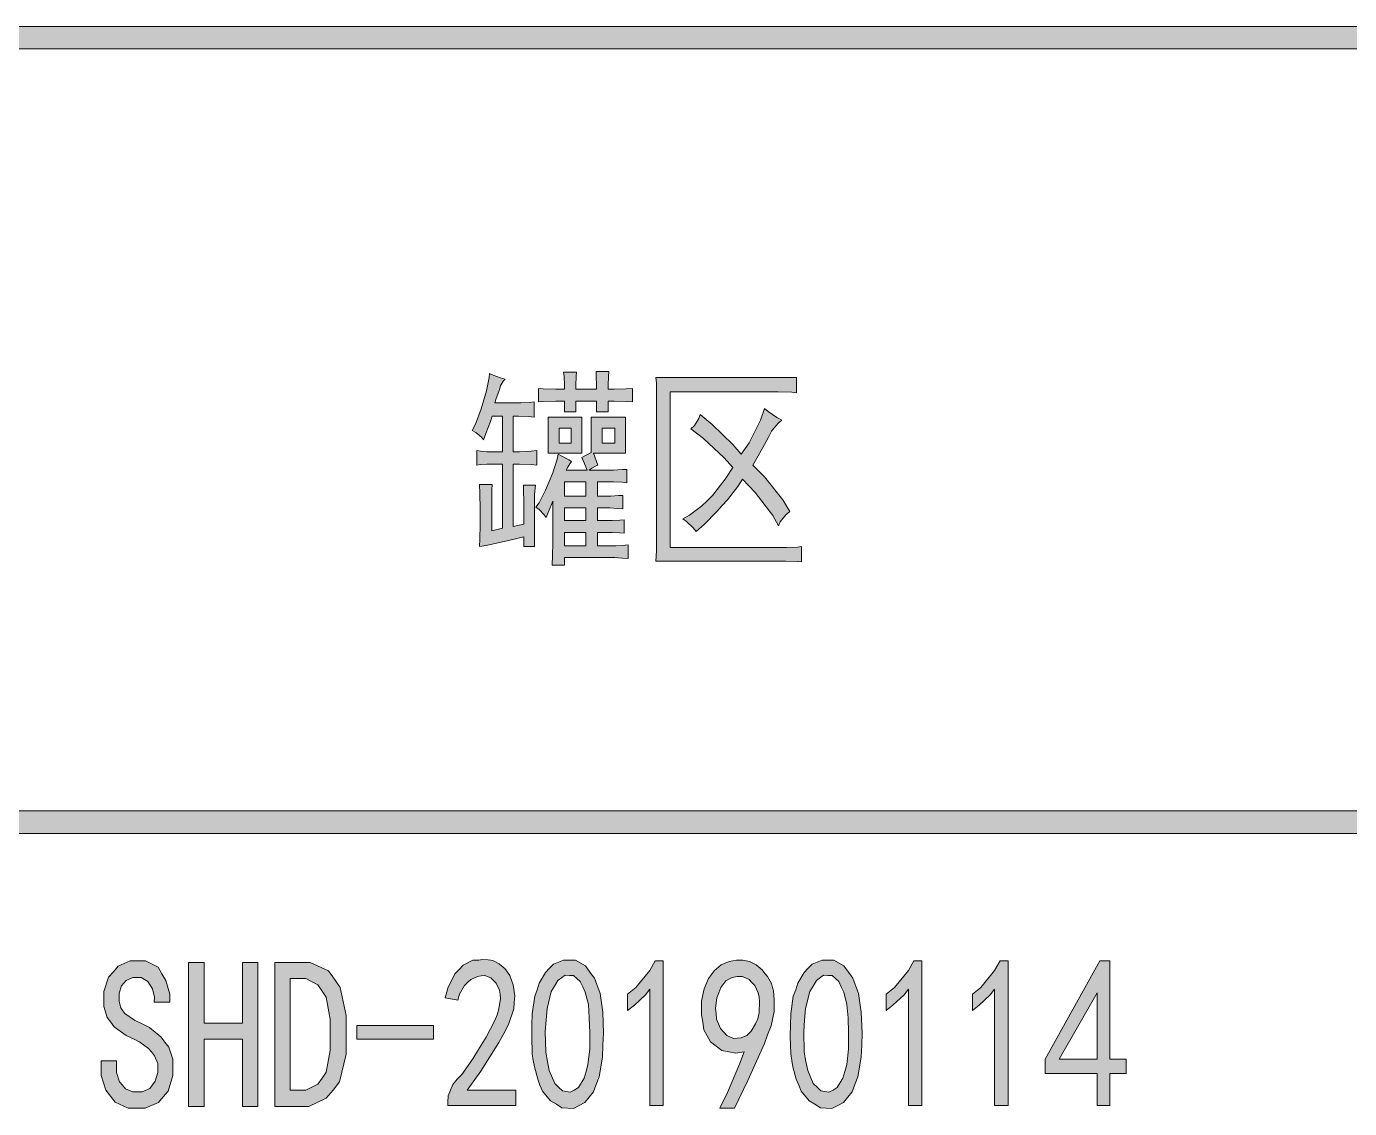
# Model space of a CAD drawing. Header units: millimetres. Extents: x 0 to 586, y 0 to 414.
# Drawn here: x 553.27 to 570.68, y 42.62 to 56.86 of the extents above; entities that cross this region are included whole.
import ezdxf

# ---------------------------------------------------------------- set-up
doc = ezdxf.new("R2010")
doc.units = ezdxf.units.MM

msp = doc.modelspace()

# ---------------------------------------------------------------- hatches: boundary and pattern name
h = msp.add_hatch(color=0)
h.dxf.hatch_style = 2
h.paths.add_polyline_path([(541.390417, 56.560861), (541.390417, 56.857194), (575.772139, 56.857194), (575.772139, 56.560861)])
h = msp.add_hatch(color=0)
h.dxf.hatch_style = 2
h.paths.add_polyline_path([(559.960639, 50.013306), (559.819528, 50.013306), (559.819528, 50.143833), (559.614917, 50.094444), (559.322111, 50.027417), (559.233917, 50.013306), (559.240972, 50.112083), (559.2445, 50.306111), (559.2445, 50.397833), (559.2445, 50.500139), (559.240972, 50.715333), (559.233917, 50.83175), (559.40325, 50.83175), (559.399722, 50.761194), (559.396194, 50.6095), (559.396194, 50.531889), (559.396194, 50.221444), (559.537306, 50.256722), (559.537306, 51.096333), (559.367972, 51.096333), (559.332694, 51.096333), (559.248028, 51.092806), (559.198639, 51.08575), (559.198639, 51.27625), (559.248028, 51.269194), (559.332694, 51.262139), (559.367972, 51.262139), (559.537306, 51.262139), (559.537306, 51.727806), (559.40325, 51.727806), (559.378556, 51.65725), (559.318583, 51.502028), (559.286833, 51.417361), (559.262139, 51.452639), (559.188056, 51.512611), (559.138667, 51.540833), (559.181, 51.621972), (559.258611, 51.826583), (559.293889, 51.943), (559.325639, 52.062944), (559.364444, 52.239333), (559.367972, 52.29225), (559.413833, 52.271083), (559.512611, 52.232278), (559.572583, 52.214639), (559.551417, 52.193472), (559.512611, 52.1335), (559.502028, 52.094694), (559.487917, 52.055889), (559.456167, 51.960639), (559.438528, 51.904194), (559.724278, 51.904194), (559.777194, 51.904194), (559.890083, 51.91125), (559.953583, 51.918306), (559.953583, 51.717222), (559.886556, 51.724278), (559.748972, 51.727806), (559.678417, 51.727806), (559.678417, 51.262139), (559.759556, 51.262139), (559.914778, 51.269194), (559.988861, 51.27625), (559.988861, 51.08575), (559.914778, 51.092806), (559.759556, 51.096333), (559.678417, 51.096333), (559.678417, 50.277889), (559.819528, 50.309639), (559.819528, 50.542472), (559.819528, 50.6095), (559.816, 50.747083), (559.812472, 50.821167), (559.971222, 50.821167), (559.960639, 50.697694)])
h = msp.add_hatch(color=0)
h.dxf.hatch_style = 2
h.paths.add_polyline_path([(560.937833, 52.316944), (560.930778, 52.253444), (560.92725, 52.137028), (560.92725, 52.084111), (561.008389, 52.084111), (561.167139, 52.087639), (561.248278, 52.094694), (561.248278, 51.918306), (561.167139, 51.921833), (561.008389, 51.928889), (560.92725, 51.928889), (560.92725, 51.78425), (560.775556, 51.78425), (560.775556, 51.928889), (560.503917, 51.928889), (560.503917, 51.78425), (560.352222, 51.78425), (560.352222, 51.928889), (560.239333, 51.928889), (560.073528, 51.921833), (560.013556, 51.918306), (560.013556, 52.094694), (560.073528, 52.087639), (560.239333, 52.084111), (560.352222, 52.084111), (560.352222, 52.137028), (560.348694, 52.249917), (560.341639, 52.306361), (560.510972, 52.306361), (560.507444, 52.249917), (560.503917, 52.137028), (560.503917, 52.084111), (560.775556, 52.084111), (560.775556, 52.137028), (560.772028, 52.253444), (560.7685, 52.316944)])
h = msp.add_hatch(color=0)
h.dxf.hatch_style = 2
h.paths.add_polyline_path([(563.407278, 52.03825), (563.343778, 52.045306), (563.163861, 52.048833), (563.0545, 52.048833), (561.742167, 52.048833), (561.742167, 49.999194), (563.188556, 49.999194), (563.27675, 49.999194), (563.417861, 50.00625), (563.470778, 50.013306), (563.470778, 49.812222), (563.414333, 49.819278), (563.262639, 49.822806), (563.170917, 49.822806), (561.555194, 49.822806), (561.56225, 49.956861), (561.565778, 50.150889), (561.565778, 50.210861), (561.565778, 51.893611), (561.565778, 51.988861), (561.56225, 52.161722), (561.555194, 52.239333), (563.407278, 52.239333)])
h = msp.add_hatch(color=0)
h.paths.add_polyline_path([(559.978278, 50.531889), (560.020611, 50.588333), (560.105278, 50.757667), (560.151139, 50.870556), (560.200528, 50.983444), (560.256972, 51.163361), (560.271083, 51.230389), (560.320472, 51.202167), (560.408667, 51.152778), (560.447472, 51.131611), (560.422778, 51.103389), (560.3875, 51.046944), (560.376917, 51.018722), (560.652083, 51.018722), (560.634444, 51.064583), (560.599167, 51.145722), (560.581528, 51.184528), (560.705, 51.251556), (560.705, 51.717222), (561.156556, 51.717222), (561.156556, 51.240972), (560.733222, 51.240972), (560.793194, 51.08575), (560.7685, 51.075167), (560.712056, 51.043417), (560.680306, 51.018722), (560.955472, 51.018722), (560.997806, 51.018722), (561.110694, 51.025778), (561.174194, 51.029306), (561.174194, 50.852917), (561.110694, 50.859972), (560.997806, 50.8635), (560.955472, 50.8635), (560.786139, 50.8635), (560.786139, 50.676528), (560.920194, 50.676528), (560.962528, 50.676528), (561.064833, 50.683583), (561.121278, 50.687111), (561.121278, 50.510722), (561.050722, 50.51425), (560.948417, 50.521306), (560.920194, 50.521306), (560.786139, 50.521306), (560.786139, 50.3555), (560.937833, 50.3555), (560.980167, 50.3555), (561.082472, 50.359028), (561.138917, 50.366083), (561.138917, 50.189694), (561.082472, 50.193222), (560.980167, 50.200278), (560.937833, 50.200278), (560.786139, 50.200278), (560.786139, 50.023889), (561.008389, 50.023889), (561.029556, 50.023889), (561.121278, 50.027417), (561.191833, 50.034472), (561.191833, 49.858083), (561.110694, 49.861611), (561.015444, 49.868667), (560.352222, 49.868667), (560.352222, 49.769889), (560.193472, 49.769889), (560.197, 49.896889), (560.200528, 50.062694), (560.200528, 50.1015), (560.200528, 50.6095), (560.182889, 50.567167), (560.140556, 50.461333), (560.112333, 50.397833), (560.084111, 50.433111), (560.020611, 50.500139)])
h.paths.add_polyline_path([(560.634444, 50.676528), (560.634444, 50.8635), (560.352222, 50.8635), (560.352222, 50.676528)])
h.paths.add_polyline_path([(560.634444, 50.023889), (560.634444, 50.200278), (560.352222, 50.200278), (560.352222, 50.023889)])
h.paths.add_polyline_path([(560.634444, 50.3555), (560.634444, 50.521306), (560.352222, 50.521306), (560.352222, 50.3555)])
h.paths.add_polyline_path([(561.015444, 51.375028), (561.015444, 51.572583), (560.849639, 51.572583), (560.849639, 51.375028)])
h = msp.add_hatch(color=0)
h.paths.add_polyline_path([(560.581528, 51.240972), (560.140556, 51.240972), (560.140556, 51.717222), (560.581528, 51.717222)])
h.paths.add_polyline_path([(560.440417, 51.375028), (560.440417, 51.572583), (560.281667, 51.572583), (560.281667, 51.375028)])
h = msp.add_hatch(color=0)
h.dxf.hatch_style = 2
h.paths.add_polyline_path([(562.140806, 51.7525), (562.296028, 51.618444), (562.567667, 51.357389), (562.680556, 51.230389), (562.782861, 51.378556), (562.934556, 51.678417), (562.983944, 51.830111), (563.033333, 51.791306), (563.146222, 51.713694), (563.21325, 51.674889), (563.163861, 51.636083), (563.079194, 51.53025), (563.043917, 51.463222), (563.008639, 51.396194), (562.902806, 51.209222), (562.83225, 51.08575), (562.983944, 50.930528), (563.227361, 50.627139), (563.319083, 50.475444), (563.266167, 50.433111), (563.192083, 50.337861), (563.170917, 50.288472), (563.096833, 50.422528), (562.864, 50.725917), (562.698194, 50.898778), (562.634694, 50.803528), (562.497111, 50.630667), (562.430083, 50.553056), (562.359528, 50.475444), (562.190194, 50.306111), (562.087889, 50.210861), (562.049083, 50.26025), (561.960889, 50.344917), (561.9115, 50.376667), (561.999694, 50.426056), (562.158444, 50.546), (562.229, 50.616556), (562.299556, 50.683583), (562.468889, 50.902306), (562.567667, 51.054), (562.454778, 51.181), (562.183139, 51.435), (562.017333, 51.562), (562.063194, 51.607861), (562.123167, 51.699583)])
h = msp.add_hatch(color=0)
h.dxf.hatch_style = 2
h.paths.add_polyline_path([(575.772139, 46.534917), (575.772139, 46.238583), (541.390417, 46.238583), (541.390417, 46.534917)])
h = msp.add_hatch(color=0)
h.dxf.hatch_style = 2
h.paths.add_polyline_path([(558.817639, 42.70375), (558.821167, 42.784889), (558.884667, 42.936583), (558.941111, 43.003611), (559.001083, 43.067111), (559.145722, 43.27525), (559.233917, 43.416361), (559.322111, 43.557472), (559.438528, 43.776194), (559.46675, 43.853806), (559.491444, 43.931417), (559.512611, 44.065472), (559.505556, 44.121917), (559.4985, 44.174833), (559.456167, 44.266556), (559.420889, 44.305361), (559.385611, 44.340639), (559.304472, 44.368861), (559.258611, 44.365333), (559.209222, 44.358278), (559.121028, 44.315944), (559.078694, 44.277139), (559.036361, 44.238333), (558.972861, 44.121917), (558.951694, 44.044306), (558.782361, 44.076056), (558.817639, 44.203056), (558.909361, 44.390028), (558.965806, 44.446472), (559.018722, 44.506444), (559.14925, 44.569944), (559.226861, 44.573472), (559.269194, 44.580528), (559.350333, 44.577), (559.385611, 44.569944), (559.420889, 44.562889), (559.494972, 44.524083), (559.53025, 44.492333), (559.569056, 44.460583), (559.632556, 44.368861), (559.65725, 44.308889), (559.678417, 44.248917), (559.699583, 44.10075), (559.692528, 44.016083), (559.685472, 43.931417), (559.614917, 43.723278), (559.554944, 43.606861), (559.491444, 43.486917), (559.251556, 43.112972), (559.075167, 42.858972), (559.713694, 42.858972), (559.713694, 42.657889), (558.817639, 42.657889)])
h = msp.add_hatch(color=0)
h.paths.add_polyline_path([(559.925361, 43.716222), (559.928889, 43.864389), (559.964167, 44.097222), (559.992389, 44.181889), (560.020611, 44.266556), (560.10175, 44.407667), (560.158194, 44.464111), (560.211111, 44.520556), (560.341639, 44.573472), (560.41925, 44.573472), (560.496861, 44.573472), (560.630917, 44.495861), (560.687361, 44.414722), (560.747333, 44.333583), (560.821417, 44.1325), (560.839056, 44.009028), (560.856694, 43.889083), (560.867278, 43.610389), (560.860222, 43.451639), (560.853167, 43.292889), (560.810833, 43.035361), (560.772028, 42.936583), (560.733222, 42.837806), (560.620333, 42.696694), (560.54625, 42.657889), (560.472167, 42.619083), (560.320472, 42.629667), (560.246389, 42.675528), (560.168778, 42.721389), (560.062944, 42.848389), (560.031194, 42.926), (560.002972, 43.003611), (559.957111, 43.165889), (559.943, 43.250556), (559.928889, 43.33875), (559.921833, 43.571583)])
h.paths.add_polyline_path([(560.112333, 43.78325), (560.098222, 43.631556), (560.108806, 43.359917), (560.129972, 43.239972), (560.151139, 43.120028), (560.225222, 42.950694), (560.274611, 42.901306), (560.327528, 42.851917), (560.429833, 42.834278), (560.48275, 42.8625), (560.539194, 42.89425), (560.613278, 43.017722), (560.637972, 43.105917), (560.662667, 43.197639), (560.687361, 43.398722), (560.687361, 43.504556), (560.687361, 43.613917), (560.680306, 43.811472), (560.67325, 43.899667), (560.669722, 43.987861), (560.627389, 44.150139), (560.595639, 44.220694), (560.560361, 44.29125), (560.472167, 44.368861), (560.41925, 44.368861), (560.362806, 44.372389), (560.264028, 44.305361), (560.221694, 44.231278), (560.179361, 44.160722), (560.126444, 43.934944)])
h = msp.add_hatch(color=0)
h.paths.add_polyline_path([(562.398333, 42.626139), (562.497111, 42.83075), (562.655861, 43.201167), (562.715833, 43.366972), (562.606472, 43.345806), (562.423028, 43.381083), (562.348944, 43.441056), (562.274861, 43.4975), (562.186667, 43.65625), (562.172556, 43.755028), (562.158444, 43.853806), (562.158444, 44.033722), (562.176083, 44.114861), (562.193722, 44.196), (562.250167, 44.330056), (562.288972, 44.382972), (562.32425, 44.432361), (562.415972, 44.509972), (562.468889, 44.531139), (562.521806, 44.552306), (562.617056, 44.573472), (562.659389, 44.573472), (562.701722, 44.573472), (562.786389, 44.552306), (562.83225, 44.531139), (562.878111, 44.509972), (562.955722, 44.442944), (562.991, 44.397083), (563.026278, 44.35475), (563.075667, 44.263028), (563.089778, 44.213639), (563.103889, 44.167778), (563.114472, 44.047833), (563.114472, 43.970222), (563.114472, 43.896139), (563.072139, 43.705639), (563.026278, 43.589222), (562.983944, 43.472806), (562.765222, 42.9895), (562.592361, 42.626139)])
h.paths.add_polyline_path([(562.348944, 43.867917), (562.356, 43.793833), (562.405389, 43.673889), (562.447722, 43.628028), (562.490056, 43.582167), (562.57825, 43.539833), (562.627639, 43.543361), (562.677028, 43.550417), (562.754639, 43.582167), (562.782861, 43.610389), (562.811083, 43.638611), (562.867528, 43.733861), (562.89575, 43.800889), (562.913389, 43.882028), (562.920444, 44.023139), (562.913389, 44.083111), (562.902806, 44.139556), (562.856944, 44.238333), (562.818139, 44.277139), (562.782861, 44.315944), (562.698194, 44.35475), (562.655861, 44.35475), (562.627639, 44.358278), (562.560611, 44.344167), (562.518278, 44.319472), (562.475944, 44.298306), (562.408917, 44.210111), (562.384222, 44.143083), (562.359528, 44.076056), (562.341889, 43.938472)])
h = msp.add_hatch(color=0)
h.paths.add_polyline_path([(563.329667, 43.716222), (563.333194, 43.864389), (563.364944, 44.097222), (563.396694, 44.181889), (563.424917, 44.266556), (563.506056, 44.407667), (563.558972, 44.464111), (563.611889, 44.520556), (563.742417, 44.573472), (563.820028, 44.573472), (563.897639, 44.573472), (564.031694, 44.495861), (564.091667, 44.414722), (564.148111, 44.333583), (564.222194, 44.1325), (564.239833, 44.009028), (564.257472, 43.889083), (564.271583, 43.610389), (564.264528, 43.451639), (564.257472, 43.292889), (564.211611, 43.035361), (564.176333, 42.936583), (564.137528, 42.837806), (564.024639, 42.696694), (563.950556, 42.657889), (563.872944, 42.619083), (563.72125, 42.629667), (563.647167, 42.675528), (563.573083, 42.721389), (563.46725, 42.848389), (563.4355, 42.926), (563.40375, 43.003611), (563.357889, 43.165889), (563.347306, 43.250556), (563.333194, 43.33875), (563.322611, 43.571583)])
h.paths.add_polyline_path([(563.513111, 43.78325), (563.502528, 43.631556), (563.509583, 43.359917), (563.53075, 43.239972), (563.555444, 43.120028), (563.626, 42.950694), (563.678917, 42.901306), (563.728306, 42.851917), (563.834139, 42.834278), (563.887056, 42.8625), (563.939972, 42.89425), (564.017583, 43.017722), (564.042278, 43.105917), (564.066972, 43.197639), (564.091667, 43.398722), (564.091667, 43.504556), (564.091667, 43.613917), (564.084611, 43.811472), (564.077556, 43.899667), (564.0705, 43.987861), (564.031694, 44.150139), (563.996417, 44.220694), (563.964667, 44.29125), (563.876472, 44.368861), (563.820028, 44.368861), (563.763583, 44.372389), (563.668333, 44.305361), (563.626, 44.231278), (563.583667, 44.160722), (563.527222, 43.934944)])
h = msp.add_hatch(color=0)
h.dxf.hatch_style = 2
h.paths.add_polyline_path([(555.201667, 43.18), (555.201667, 43.053), (555.138167, 42.848389), (555.074667, 42.774306), (555.011167, 42.700222), (554.834778, 42.626139), (554.725417, 42.626139), (554.612528, 42.626139), (554.439667, 42.70375), (554.379694, 42.781361), (554.316194, 42.858972), (554.256222, 43.053), (554.256222, 43.169417), (554.256222, 43.247028), (554.457306, 43.247028), (554.457306, 43.18), (554.457306, 43.095333), (554.499639, 42.968333), (554.538444, 42.926), (554.57725, 42.880139), (554.6725, 42.837806), (554.725417, 42.837806), (554.795972, 42.837806), (554.898278, 42.883667), (554.933556, 42.929528), (554.965306, 42.978917), (555.000583, 43.091806), (555.000583, 43.158833), (555.000583, 43.21175), (554.95825, 43.314056), (554.919444, 43.363444), (554.880639, 43.409306), (554.764222, 43.493972), (554.690139, 43.532778), (554.584306, 43.582167), (554.429083, 43.695056), (554.383222, 43.755028), (554.337361, 43.815), (554.2915, 43.959639), (554.2915, 44.044306), (554.2915, 44.160722), (554.355, 44.347694), (554.4185, 44.41825), (554.482, 44.492333), (554.637222, 44.562889), (554.725417, 44.562889), (554.838306, 44.562889), (555.007639, 44.478222), (555.057028, 44.393556), (555.106417, 44.305361), (555.159333, 44.121917), (555.159333, 44.019611), (554.954722, 44.019611), (554.95825, 44.083111), (554.933556, 44.192472), (554.901806, 44.241861), (554.870056, 44.29125), (554.781861, 44.344167), (554.725417, 44.344167), (554.6725, 44.344167), (554.587833, 44.305361), (554.556083, 44.270083), (554.524333, 44.234806), (554.492583, 44.136028), (554.492583, 44.076056), (554.492583, 44.026667), (554.517278, 43.942), (554.541972, 43.906722), (554.566667, 43.867917), (554.693667, 43.78325), (554.795972, 43.733861), (554.89475, 43.684472), (555.042917, 43.564528), (555.095833, 43.493972), (555.14875, 43.426944), (555.201667, 43.268194)])
h = msp.add_hatch(color=0)
h.dxf.hatch_style = 2
h.paths.add_polyline_path([(556.319972, 42.647306), (556.115361, 42.647306), (556.115361, 43.532778), (555.610889, 43.532778), (555.610889, 42.647306), (555.406278, 42.647306), (555.406278, 44.541722), (555.610889, 44.541722), (555.610889, 43.744444), (556.115361, 43.744444), (556.115361, 44.541722), (556.319972, 44.541722)])
h = msp.add_hatch(color=0)
h.paths.add_polyline_path([(557.480611, 43.589222), (557.480611, 43.335222), (557.392417, 42.971861), (557.30775, 42.8625), (557.219556, 42.756667), (556.99025, 42.647306), (556.842083, 42.647306), (556.542222, 42.647306), (556.542222, 44.541722), (556.842083, 44.541722), (557.007889, 44.541722), (557.247778, 44.432361), (557.325389, 44.319472), (557.403, 44.210111), (557.480611, 43.843222)])
h.paths.add_polyline_path([(557.268944, 43.589222), (557.268944, 43.793833), (557.216028, 44.083111), (557.163111, 44.16425), (557.106667, 44.248917), (556.947917, 44.330056), (556.842083, 44.330056), (556.743306, 44.330056), (556.743306, 42.858972), (556.842083, 42.858972), (556.947917, 42.858972), (557.106667, 42.940111), (557.163111, 43.017722), (557.216028, 43.098861), (557.268944, 43.384611)])
h = msp.add_hatch(color=0)
h.dxf.hatch_style = 2
h.paths.add_polyline_path([(561.477583, 44.188944), (561.417611, 44.114861), (561.272972, 43.977278), (561.184778, 43.91025), (561.184778, 44.121917), (561.294139, 44.213639), (561.477583, 44.435889), (561.548139, 44.562889), (561.653972, 44.562889), (561.653972, 42.657889), (561.477583, 42.657889)])
h = msp.add_hatch(color=0)
h.dxf.hatch_style = 2
h.paths.add_polyline_path([(564.878361, 44.188944), (564.821917, 44.114861), (564.67375, 43.977278), (564.585556, 43.91025), (564.585556, 44.121917), (564.698444, 44.213639), (564.878361, 44.435889), (564.948917, 44.562889), (565.05475, 44.562889), (565.05475, 42.657889), (564.878361, 42.657889)])
h = msp.add_hatch(color=0)
h.dxf.hatch_style = 2
h.paths.add_polyline_path([(566.014306, 44.188944), (565.954333, 44.114861), (565.809694, 43.977278), (565.7215, 43.91025), (565.7215, 44.121917), (565.830861, 44.213639), (566.014306, 44.435889), (566.084861, 44.562889), (566.190694, 44.562889), (566.190694, 42.657889), (566.014306, 42.657889)])
h = msp.add_hatch(color=0)
h.paths.add_polyline_path([(567.361917, 43.081222), (566.677528, 43.081222), (566.677528, 43.268194), (567.397194, 44.562889), (567.527722, 44.562889), (567.527722, 43.268194), (567.742917, 43.268194), (567.742917, 43.081222), (567.527722, 43.081222), (567.527722, 42.657889), (567.361917, 42.657889)])
h.paths.add_polyline_path([(567.361917, 43.268194), (567.361917, 44.143083), (566.8645, 43.268194)])
h = msp.add_hatch(color=0)
h.dxf.hatch_style = 2
h.paths.add_polyline_path([(558.630667, 43.532778), (557.621722, 43.532778), (557.621722, 43.712694), (558.630667, 43.712694)])

# ---------------------------------------------------------------- linework, layer by layer
at = {"color": 0, "lineweight": 0}
for points in [[(541.390417, 56.560861), (541.390417, 56.857194), (575.772139, 56.857194), (575.772139, 56.560861)], [(559.960639, 50.013306), (559.819528, 50.013306), (559.819528, 50.143833), (559.614917, 50.094444), (559.322111, 50.027417), (559.233917, 50.013306), (559.240972, 50.112083), (559.2445, 50.306111), (559.2445, 50.397833), (559.2445, 50.500139), (559.240972, 50.715333), (559.233917, 50.83175), (559.40325, 50.83175), (559.399722, 50.761194), (559.396194, 50.6095), (559.396194, 50.531889), (559.396194, 50.221444), (559.537306, 50.256722), (559.537306, 51.096333), (559.367972, 51.096333), (559.332694, 51.096333), (559.248028, 51.092806), (559.198639, 51.08575), (559.198639, 51.27625), (559.248028, 51.269194), (559.332694, 51.262139), (559.367972, 51.262139), (559.537306, 51.262139), (559.537306, 51.727806), (559.40325, 51.727806), (559.378556, 51.65725), (559.318583, 51.502028), (559.286833, 51.417361), (559.262139, 51.452639), (559.188056, 51.512611), (559.138667, 51.540833), (559.181, 51.621972), (559.258611, 51.826583), (559.293889, 51.943), (559.325639, 52.062944), (559.364444, 52.239333), (559.367972, 52.29225), (559.413833, 52.271083), (559.512611, 52.232278), (559.572583, 52.214639), (559.551417, 52.193472), (559.512611, 52.1335), (559.502028, 52.094694), (559.487917, 52.055889), (559.456167, 51.960639), (559.438528, 51.904194), (559.724278, 51.904194), (559.777194, 51.904194), (559.890083, 51.91125), (559.953583, 51.918306), (559.953583, 51.717222), (559.886556, 51.724278), (559.748972, 51.727806), (559.678417, 51.727806), (559.678417, 51.262139), (559.759556, 51.262139), (559.914778, 51.269194), (559.988861, 51.27625), (559.988861, 51.08575), (559.914778, 51.092806), (559.759556, 51.096333), (559.678417, 51.096333), (559.678417, 50.277889), (559.819528, 50.309639), (559.819528, 50.542472), (559.819528, 50.6095), (559.816, 50.747083), (559.812472, 50.821167), (559.971222, 50.821167), (559.960639, 50.697694)], [(560.937833, 52.316944), (560.930778, 52.253444), (560.92725, 52.137028), (560.92725, 52.084111), (561.008389, 52.084111), (561.167139, 52.087639), (561.248278, 52.094694), (561.248278, 51.918306), (561.167139, 51.921833), (561.008389, 51.928889), (560.92725, 51.928889), (560.92725, 51.78425), (560.775556, 51.78425), (560.775556, 51.928889), (560.503917, 51.928889), (560.503917, 51.78425), (560.352222, 51.78425), (560.352222, 51.928889), (560.239333, 51.928889), (560.073528, 51.921833), (560.013556, 51.918306), (560.013556, 52.094694), (560.073528, 52.087639), (560.239333, 52.084111), (560.352222, 52.084111), (560.352222, 52.137028), (560.348694, 52.249917), (560.341639, 52.306361), (560.510972, 52.306361), (560.507444, 52.249917), (560.503917, 52.137028), (560.503917, 52.084111), (560.775556, 52.084111), (560.775556, 52.137028), (560.772028, 52.253444), (560.7685, 52.316944)], [(563.407278, 52.03825), (563.343778, 52.045306), (563.163861, 52.048833), (563.0545, 52.048833), (561.742167, 52.048833), (561.742167, 49.999194), (563.188556, 49.999194), (563.27675, 49.999194), (563.417861, 50.00625), (563.470778, 50.013306), (563.470778, 49.812222), (563.414333, 49.819278), (563.262639, 49.822806), (563.170917, 49.822806), (561.555194, 49.822806), (561.56225, 49.956861), (561.565778, 50.150889), (561.565778, 50.210861), (561.565778, 51.893611), (561.565778, 51.988861), (561.56225, 52.161722), (561.555194, 52.239333), (563.407278, 52.239333)], [(559.978278, 50.531889), (560.020611, 50.588333), (560.105278, 50.757667), (560.151139, 50.870556), (560.200528, 50.983444), (560.256972, 51.163361), (560.271083, 51.230389), (560.320472, 51.202167), (560.408667, 51.152778), (560.447472, 51.131611), (560.422778, 51.103389), (560.3875, 51.046944), (560.376917, 51.018722), (560.652083, 51.018722), (560.634444, 51.064583), (560.599167, 51.145722), (560.581528, 51.184528), (560.705, 51.251556), (560.705, 51.717222), (561.156556, 51.717222), (561.156556, 51.240972), (560.733222, 51.240972), (560.793194, 51.08575), (560.7685, 51.075167), (560.712056, 51.043417), (560.680306, 51.018722), (560.955472, 51.018722), (560.997806, 51.018722), (561.110694, 51.025778), (561.174194, 51.029306), (561.174194, 50.852917), (561.110694, 50.859972), (560.997806, 50.8635), (560.955472, 50.8635), (560.786139, 50.8635), (560.786139, 50.676528), (560.920194, 50.676528), (560.962528, 50.676528), (561.064833, 50.683583), (561.121278, 50.687111), (561.121278, 50.510722), (561.050722, 50.51425), (560.948417, 50.521306), (560.920194, 50.521306), (560.786139, 50.521306), (560.786139, 50.3555), (560.937833, 50.3555), (560.980167, 50.3555), (561.082472, 50.359028), (561.138917, 50.366083), (561.138917, 50.189694), (561.082472, 50.193222), (560.980167, 50.200278), (560.937833, 50.200278), (560.786139, 50.200278), (560.786139, 50.023889), (561.008389, 50.023889), (561.029556, 50.023889), (561.121278, 50.027417), (561.191833, 50.034472), (561.191833, 49.858083), (561.110694, 49.861611), (561.015444, 49.868667), (560.352222, 49.868667), (560.352222, 49.769889), (560.193472, 49.769889), (560.197, 49.896889), (560.200528, 50.062694), (560.200528, 50.1015), (560.200528, 50.6095), (560.182889, 50.567167), (560.140556, 50.461333), (560.112333, 50.397833), (560.084111, 50.433111), (560.020611, 50.500139)], [(560.581528, 51.240972), (560.140556, 51.240972), (560.140556, 51.717222), (560.581528, 51.717222)], [(562.140806, 51.7525), (562.296028, 51.618444), (562.567667, 51.357389), (562.680556, 51.230389), (562.782861, 51.378556), (562.934556, 51.678417), (562.983944, 51.830111), (563.033333, 51.791306), (563.146222, 51.713694), (563.21325, 51.674889), (563.163861, 51.636083), (563.079194, 51.53025), (563.043917, 51.463222), (563.008639, 51.396194), (562.902806, 51.209222), (562.83225, 51.08575), (562.983944, 50.930528), (563.227361, 50.627139), (563.319083, 50.475444), (563.266167, 50.433111), (563.192083, 50.337861), (563.170917, 50.288472), (563.096833, 50.422528), (562.864, 50.725917), (562.698194, 50.898778), (562.634694, 50.803528), (562.497111, 50.630667), (562.430083, 50.553056), (562.359528, 50.475444), (562.190194, 50.306111), (562.087889, 50.210861), (562.049083, 50.26025), (561.960889, 50.344917), (561.9115, 50.376667), (561.999694, 50.426056), (562.158444, 50.546), (562.229, 50.616556), (562.299556, 50.683583), (562.468889, 50.902306), (562.567667, 51.054), (562.454778, 51.181), (562.183139, 51.435), (562.017333, 51.562), (562.063194, 51.607861), (562.123167, 51.699583)], [(560.440417, 51.375028), (560.440417, 51.572583), (560.281667, 51.572583), (560.281667, 51.375028)], [(561.015444, 51.375028), (561.015444, 51.572583), (560.849639, 51.572583), (560.849639, 51.375028)], [(560.634444, 50.676528), (560.634444, 50.8635), (560.352222, 50.8635), (560.352222, 50.676528)], [(560.634444, 50.3555), (560.634444, 50.521306), (560.352222, 50.521306), (560.352222, 50.3555)], [(560.634444, 50.023889), (560.634444, 50.200278), (560.352222, 50.200278), (560.352222, 50.023889)], [(575.772139, 46.534917), (575.772139, 46.238583), (541.390417, 46.238583), (541.390417, 46.534917)], [(558.817639, 42.70375), (558.821167, 42.784889), (558.884667, 42.936583), (558.941111, 43.003611), (559.001083, 43.067111), (559.145722, 43.27525), (559.233917, 43.416361), (559.322111, 43.557472), (559.438528, 43.776194), (559.46675, 43.853806), (559.491444, 43.931417), (559.512611, 44.065472), (559.505556, 44.121917), (559.4985, 44.174833), (559.456167, 44.266556), (559.420889, 44.305361), (559.385611, 44.340639), (559.304472, 44.368861), (559.258611, 44.365333), (559.209222, 44.358278), (559.121028, 44.315944), (559.078694, 44.277139), (559.036361, 44.238333), (558.972861, 44.121917), (558.951694, 44.044306), (558.782361, 44.076056), (558.817639, 44.203056), (558.909361, 44.390028), (558.965806, 44.446472), (559.018722, 44.506444), (559.14925, 44.569944), (559.226861, 44.573472), (559.269194, 44.580528), (559.350333, 44.577), (559.385611, 44.569944), (559.420889, 44.562889), (559.494972, 44.524083), (559.53025, 44.492333), (559.569056, 44.460583), (559.632556, 44.368861), (559.65725, 44.308889), (559.678417, 44.248917), (559.699583, 44.10075), (559.692528, 44.016083), (559.685472, 43.931417), (559.614917, 43.723278), (559.554944, 43.606861), (559.491444, 43.486917), (559.251556, 43.112972), (559.075167, 42.858972), (559.713694, 42.858972), (559.713694, 42.657889), (558.817639, 42.657889)], [(559.925361, 43.716222), (559.928889, 43.864389), (559.964167, 44.097222), (559.992389, 44.181889), (560.020611, 44.266556), (560.10175, 44.407667), (560.158194, 44.464111), (560.211111, 44.520556), (560.341639, 44.573472), (560.41925, 44.573472), (560.496861, 44.573472), (560.630917, 44.495861), (560.687361, 44.414722), (560.747333, 44.333583), (560.821417, 44.1325), (560.839056, 44.009028), (560.856694, 43.889083), (560.867278, 43.610389), (560.860222, 43.451639), (560.853167, 43.292889), (560.810833, 43.035361), (560.772028, 42.936583), (560.733222, 42.837806), (560.620333, 42.696694), (560.54625, 42.657889), (560.472167, 42.619083), (560.320472, 42.629667), (560.246389, 42.675528), (560.168778, 42.721389), (560.062944, 42.848389), (560.031194, 42.926), (560.002972, 43.003611), (559.957111, 43.165889), (559.943, 43.250556), (559.928889, 43.33875), (559.921833, 43.571583)], [(562.398333, 42.626139), (562.497111, 42.83075), (562.655861, 43.201167), (562.715833, 43.366972), (562.606472, 43.345806), (562.423028, 43.381083), (562.348944, 43.441056), (562.274861, 43.4975), (562.186667, 43.65625), (562.172556, 43.755028), (562.158444, 43.853806), (562.158444, 44.033722), (562.176083, 44.114861), (562.193722, 44.196), (562.250167, 44.330056), (562.288972, 44.382972), (562.32425, 44.432361), (562.415972, 44.509972), (562.468889, 44.531139), (562.521806, 44.552306), (562.617056, 44.573472), (562.659389, 44.573472), (562.701722, 44.573472), (562.786389, 44.552306), (562.83225, 44.531139), (562.878111, 44.509972), (562.955722, 44.442944), (562.991, 44.397083), (563.026278, 44.35475), (563.075667, 44.263028), (563.089778, 44.213639), (563.103889, 44.167778), (563.114472, 44.047833), (563.114472, 43.970222), (563.114472, 43.896139), (563.072139, 43.705639), (563.026278, 43.589222), (562.983944, 43.472806), (562.765222, 42.9895), (562.592361, 42.626139)], [(563.329667, 43.716222), (563.333194, 43.864389), (563.364944, 44.097222), (563.396694, 44.181889), (563.424917, 44.266556), (563.506056, 44.407667), (563.558972, 44.464111), (563.611889, 44.520556), (563.742417, 44.573472), (563.820028, 44.573472), (563.897639, 44.573472), (564.031694, 44.495861), (564.091667, 44.414722), (564.148111, 44.333583), (564.222194, 44.1325), (564.239833, 44.009028), (564.257472, 43.889083), (564.271583, 43.610389), (564.264528, 43.451639), (564.257472, 43.292889), (564.211611, 43.035361), (564.176333, 42.936583), (564.137528, 42.837806), (564.024639, 42.696694), (563.950556, 42.657889), (563.872944, 42.619083), (563.72125, 42.629667), (563.647167, 42.675528), (563.573083, 42.721389), (563.46725, 42.848389), (563.4355, 42.926), (563.40375, 43.003611), (563.357889, 43.165889), (563.347306, 43.250556), (563.333194, 43.33875), (563.322611, 43.571583)], [(555.201667, 43.18), (555.201667, 43.053), (555.138167, 42.848389), (555.074667, 42.774306), (555.011167, 42.700222), (554.834778, 42.626139), (554.725417, 42.626139), (554.612528, 42.626139), (554.439667, 42.70375), (554.379694, 42.781361), (554.316194, 42.858972), (554.256222, 43.053), (554.256222, 43.169417), (554.256222, 43.247028), (554.457306, 43.247028), (554.457306, 43.18), (554.457306, 43.095333), (554.499639, 42.968333), (554.538444, 42.926), (554.57725, 42.880139), (554.6725, 42.837806), (554.725417, 42.837806), (554.795972, 42.837806), (554.898278, 42.883667), (554.933556, 42.929528), (554.965306, 42.978917), (555.000583, 43.091806), (555.000583, 43.158833), (555.000583, 43.21175), (554.95825, 43.314056), (554.919444, 43.363444), (554.880639, 43.409306), (554.764222, 43.493972), (554.690139, 43.532778), (554.584306, 43.582167), (554.429083, 43.695056), (554.383222, 43.755028), (554.337361, 43.815), (554.2915, 43.959639), (554.2915, 44.044306), (554.2915, 44.160722), (554.355, 44.347694), (554.4185, 44.41825), (554.482, 44.492333), (554.637222, 44.562889), (554.725417, 44.562889), (554.838306, 44.562889), (555.007639, 44.478222), (555.057028, 44.393556), (555.106417, 44.305361), (555.159333, 44.121917), (555.159333, 44.019611), (554.954722, 44.019611), (554.95825, 44.083111), (554.933556, 44.192472), (554.901806, 44.241861), (554.870056, 44.29125), (554.781861, 44.344167), (554.725417, 44.344167), (554.6725, 44.344167), (554.587833, 44.305361), (554.556083, 44.270083), (554.524333, 44.234806), (554.492583, 44.136028), (554.492583, 44.076056), (554.492583, 44.026667), (554.517278, 43.942), (554.541972, 43.906722), (554.566667, 43.867917), (554.693667, 43.78325), (554.795972, 43.733861), (554.89475, 43.684472), (555.042917, 43.564528), (555.095833, 43.493972), (555.14875, 43.426944), (555.201667, 43.268194)], [(556.319972, 42.647306), (556.115361, 42.647306), (556.115361, 43.532778), (555.610889, 43.532778), (555.610889, 42.647306), (555.406278, 42.647306), (555.406278, 44.541722), (555.610889, 44.541722), (555.610889, 43.744444), (556.115361, 43.744444), (556.115361, 44.541722), (556.319972, 44.541722)], [(557.480611, 43.589222), (557.480611, 43.335222), (557.392417, 42.971861), (557.30775, 42.8625), (557.219556, 42.756667), (556.99025, 42.647306), (556.842083, 42.647306), (556.542222, 42.647306), (556.542222, 44.541722), (556.842083, 44.541722), (557.007889, 44.541722), (557.247778, 44.432361), (557.325389, 44.319472), (557.403, 44.210111), (557.480611, 43.843222)], [(561.477583, 44.188944), (561.417611, 44.114861), (561.272972, 43.977278), (561.184778, 43.91025), (561.184778, 44.121917), (561.294139, 44.213639), (561.477583, 44.435889), (561.548139, 44.562889), (561.653972, 44.562889), (561.653972, 42.657889), (561.477583, 42.657889)], [(564.878361, 44.188944), (564.821917, 44.114861), (564.67375, 43.977278), (564.585556, 43.91025), (564.585556, 44.121917), (564.698444, 44.213639), (564.878361, 44.435889), (564.948917, 44.562889), (565.05475, 44.562889), (565.05475, 42.657889), (564.878361, 42.657889)], [(566.014306, 44.188944), (565.954333, 44.114861), (565.809694, 43.977278), (565.7215, 43.91025), (565.7215, 44.121917), (565.830861, 44.213639), (566.014306, 44.435889), (566.084861, 44.562889), (566.190694, 44.562889), (566.190694, 42.657889), (566.014306, 42.657889)], [(567.361917, 43.081222), (566.677528, 43.081222), (566.677528, 43.268194), (567.397194, 44.562889), (567.527722, 44.562889), (567.527722, 43.268194), (567.742917, 43.268194), (567.742917, 43.081222), (567.527722, 43.081222), (567.527722, 42.657889), (567.361917, 42.657889)], [(557.268944, 43.589222), (557.268944, 43.793833), (557.216028, 44.083111), (557.163111, 44.16425), (557.106667, 44.248917), (556.947917, 44.330056), (556.842083, 44.330056), (556.743306, 44.330056), (556.743306, 42.858972), (556.842083, 42.858972), (556.947917, 42.858972), (557.106667, 42.940111), (557.163111, 43.017722), (557.216028, 43.098861), (557.268944, 43.384611)], [(560.112333, 43.78325), (560.098222, 43.631556), (560.108806, 43.359917), (560.129972, 43.239972), (560.151139, 43.120028), (560.225222, 42.950694), (560.274611, 42.901306), (560.327528, 42.851917), (560.429833, 42.834278), (560.48275, 42.8625), (560.539194, 42.89425), (560.613278, 43.017722), (560.637972, 43.105917), (560.662667, 43.197639), (560.687361, 43.398722), (560.687361, 43.504556), (560.687361, 43.613917), (560.680306, 43.811472), (560.67325, 43.899667), (560.669722, 43.987861), (560.627389, 44.150139), (560.595639, 44.220694), (560.560361, 44.29125), (560.472167, 44.368861), (560.41925, 44.368861), (560.362806, 44.372389), (560.264028, 44.305361), (560.221694, 44.231278), (560.179361, 44.160722), (560.126444, 43.934944)], [(562.348944, 43.867917), (562.356, 43.793833), (562.405389, 43.673889), (562.447722, 43.628028), (562.490056, 43.582167), (562.57825, 43.539833), (562.627639, 43.543361), (562.677028, 43.550417), (562.754639, 43.582167), (562.782861, 43.610389), (562.811083, 43.638611), (562.867528, 43.733861), (562.89575, 43.800889), (562.913389, 43.882028), (562.920444, 44.023139), (562.913389, 44.083111), (562.902806, 44.139556), (562.856944, 44.238333), (562.818139, 44.277139), (562.782861, 44.315944), (562.698194, 44.35475), (562.655861, 44.35475), (562.627639, 44.358278), (562.560611, 44.344167), (562.518278, 44.319472), (562.475944, 44.298306), (562.408917, 44.210111), (562.384222, 44.143083), (562.359528, 44.076056), (562.341889, 43.938472)], [(563.513111, 43.78325), (563.502528, 43.631556), (563.509583, 43.359917), (563.53075, 43.239972), (563.555444, 43.120028), (563.626, 42.950694), (563.678917, 42.901306), (563.728306, 42.851917), (563.834139, 42.834278), (563.887056, 42.8625), (563.939972, 42.89425), (564.017583, 43.017722), (564.042278, 43.105917), (564.066972, 43.197639), (564.091667, 43.398722), (564.091667, 43.504556), (564.091667, 43.613917), (564.084611, 43.811472), (564.077556, 43.899667), (564.0705, 43.987861), (564.031694, 44.150139), (563.996417, 44.220694), (563.964667, 44.29125), (563.876472, 44.368861), (563.820028, 44.368861), (563.763583, 44.372389), (563.668333, 44.305361), (563.626, 44.231278), (563.583667, 44.160722), (563.527222, 43.934944)], [(567.361917, 43.268194), (567.361917, 44.143083), (566.8645, 43.268194)], [(558.630667, 43.532778), (557.621722, 43.532778), (557.621722, 43.712694), (558.630667, 43.712694)]]:
    msp.add_lwpolyline(points, close=True, dxfattribs=at)

doc.saveas('drawing.dxf')
